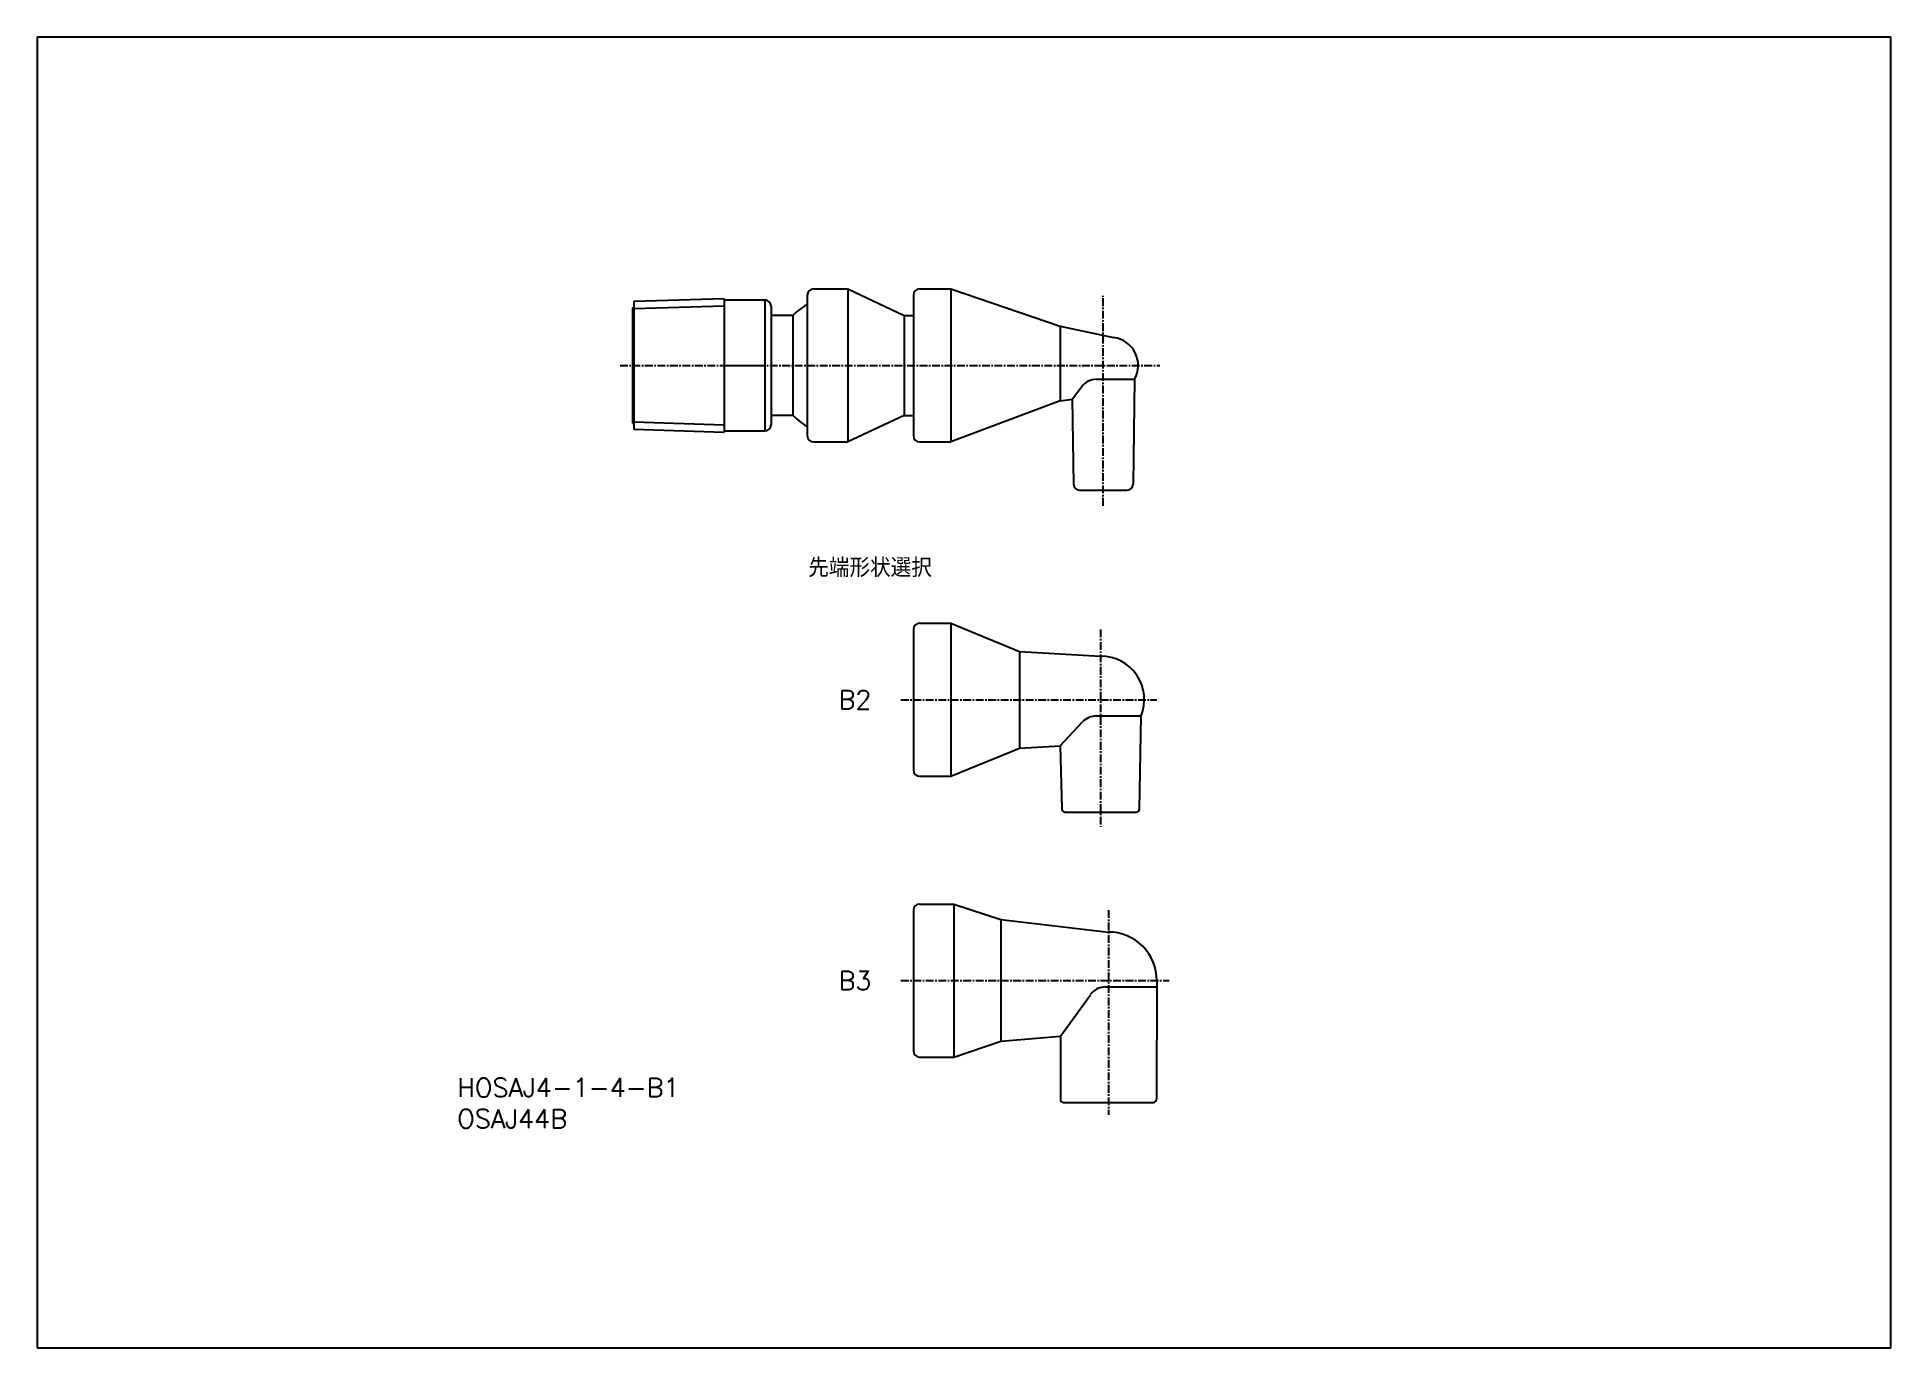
# Model space of a CAD drawing. Extents: x 0 to 297, y 0 to 210.
import ezdxf
from ezdxf.enums import TextEntityAlignment as Align

# ---------------------------------------------------------------- set-up
doc = ezdxf.new("R2010")
doc.units = 0
doc.linetypes.add('CENTER', pattern=[2, 1.25, -0.25, 0.25, -0.25])
doc.layers.get('0').update_dxf_attribs({"linetype": 'CONTINUOUS'})
doc.layers.get('DEFPOINTS').update_dxf_attribs({"linetype": 'CONTINUOUS'})
doc.layers.add('CENTER', color=1, linetype='CENTER')
doc.styles.get("Standard").update_dxf_attribs({"font": 'txt.shx', "bigfont": 'extfont.shx'})

msp = doc.modelspace()

# ---------------------------------------------------------------- linework, layer by layer
at = {"color": 7, "linetype": 'CONTINUOUS'}
for p, q in [((124.39, 169.65), (129.89, 169.65)), ((129.89, 169.65), (138.89, 165.4)), ((129.89, 169.65), (129.89, 145.15)), ((141.39, 169.65), (146.39, 169.65)), ((146.39, 169.65), (146.39, 145.15)), ((146.39, 169.65), (163.89, 163.71)), ((95.39, 166.65), (95.59, 166.65)), ((95.39, 166.65), (95.39, 148.15)), ((110.09, 168.08), (95.59, 167.62)), ((95.59, 167.62), (95.59, 147.18)), ((110.09, 168.08), (110.09, 146.72)), ((110.09, 167.9), (116.59, 167.9)), ((110.09, 167.88), (110.09, 146.92)), ((110.09, 167.8), (110.09, 147)), ((116.59, 167.9), (116.59, 146.9)), ((117.59, 166.9), (117.59, 147.9)), ((123.39, 168.65), (123.39, 146.15)), ((123.39, 167.21), (123.39, 147.59)), ((140.39, 168.65), (140.39, 146.15)), ((121.09, 165.4), (117.59, 165.4)), ((121.09, 165.4), (121.09, 149.4)), ((138.89, 165.4), (140.39, 165.4)), ((138.89, 165.4), (138.89, 149.4)), ((140.39, 165.4), (140.39, 149.4)), ((163.89, 163.71), (163.89, 151.71)), ((163.89, 163.71), (172.46, 161.87)), ((110.09, 157.4), (116.59, 157.4)), ((169.74, 155.18), (175.81, 155.18)), ((175.81, 155.18), (175.58, 138.39)), ((163.89, 151.71), (146.39, 145.15)), ((163.89, 151.71), (165.81, 152)), ((165.81, 152), (167.36, 154.01)), ((165.81, 152), (166.05, 138.38)), ((121.09, 149.4), (117.59, 149.4)), ((138.89, 149.4), (129.89, 145.15)), ((138.89, 149.4), (140.39, 149.4)), ((95.39, 148.15), (95.59, 148.15)), ((95.59, 147.18), (110.09, 146.72)), ((110.09, 146.9), (116.59, 146.9)), ((124.39, 145.15), (129.89, 145.15)), ((141.39, 145.15), (146.39, 145.15)), ((167.05, 137.4), (174.58, 137.4)), ((141.39, 116.09), (146.39, 116.09)), ((146.39, 116.09), (146.39, 91.59)), ((146.39, 116.09), (157.39, 111.59)), ((140.39, 115.09), (140.39, 92.59)), ((140.39, 111.84), (140.39, 95.84)), ((157.39, 111.59), (170.39, 110.84)), ((157.39, 111.59), (157.39, 96.09)), ((169.68, 101.24), (176.89, 101.24)), ((176.6, 86.33), (176.89, 101.24)), ((163.9, 96.46), (167.5, 100.29)), ((146.39, 91.59), (157.39, 96.09)), ((157.39, 96.09), (163.9, 96.46)), ((163.9, 96.46), (164.17, 86.32)), ((141.39, 91.59), (146.39, 91.59)), ((164.67, 85.84), (176.1, 85.84)), ((140.39, 70.09), (140.39, 47.59)), ((141.39, 71.09), (146.89, 71.09)), ((146.89, 71.09), (146.89, 46.59)), ((146.89, 71.09), (154.39, 68.63)), ((154.39, 68.63), (171.64, 66.63)), ((154.39, 68.63), (154.39, 49.13)), ((163.94, 49.94), (168.74, 56.59)), ((171.17, 57.84), (179.38, 57.84)), ((179.39, 58.88), (179.34, 39.84)), ((146.89, 46.59), (154.39, 49.13)), ((154.39, 49.13), (163.94, 49.94)), ((163.94, 49.94), (163.94, 39.84)), ((141.39, 46.59), (146.89, 46.59)), ((164.44, 39.34), (178.84, 39.34))]:
    msp.add_line(p, q, dxfattribs=at)
at = {"color": 3, "linetype": 'CONTINUOUS'}
for p, q in [((110.09, 166.91), (95.59, 166.46)), ((95.59, 148.34), (110.09, 147.89))]:
    msp.add_line(p, q, dxfattribs=at)
at = {"color": 7, "linetype": 'CONTINUOUS'}
for centre, radius, start, end in [((124.39, 168.65), 1, 90, 180), ((141.39, 168.65), 1, 90, 180), ((116.59, 166.9), 1, 0, 90), ((129.24, 157.4), 11.42, 120.8328, 135.5503), ((171.89, 157.4), 4.51, 330.5019, 82.6805), ((169.74, 152.18), 3, 90, 142.4616), ((129.24, 157.4), 11.42, 224.4497, 239.1672), ((116.59, 147.9), 1, 270, 0), ((124.39, 146.15), 1, 180, 270), ((141.39, 146.15), 1, 180, 270), ((167.05, 138.4), 1, 180.9813, 270), ((174.58, 138.4), 1, 270, 359.1944), ((141.39, 115.09), 1, 90, 180), ((170.39, 103.84), 7, 338.2132, 90), ((169.68, 98.24), 3, 90, 136.7747), ((141.39, 92.59), 1, 180, 270), ((164.67, 86.34), 0.5, 181.5591, 270), ((176.1, 86.34), 0.5, 270, 358.8841), ((141.39, 70.09), 1, 90, 180), ((171.64, 58.88), 7.75, 359.7062, 90), ((171.17, 54.84), 3, 90, 144.1737), ((141.39, 47.59), 1, 180, 270), ((164.44, 39.84), 0.5, 180, 270), ((178.84, 39.84), 0.5, 270, 0)]:
    msp.add_arc(centre, radius, start, end, dxfattribs=at)
at = {"layer": 'CENTER', "color": 1, "linetype": 'CENTER'}
for p, q in [((170.81, 134.91), (170.81, 168.54)), ((93.39, 157.4), (179.89, 157.4)), ((138.39, 103.84), (179.39, 103.84)), ((138.39, 58.84), (181.39, 58.84))]:
    msp.add_line(p, q, dxfattribs=at)
at = {"layer": 'CENTER', "color": 1}
msp.add_line((170.39, 115.09), (170.39, 83.48), dxfattribs=at)
at = {"layer": 'CENTER'}
msp.add_line((171.64, 70.13), (171.64, 37.34), dxfattribs=at)
at = {"layer": 'DEFPOINTS', "color": 7, "linetype": 'CONTINUOUS'}
msp.add_lwpolyline([(0, 0), (297, 0), (297, 210), (0, 210)], close=True, dxfattribs=at)

# ---------------------------------------------------------------- texts
at = {"color": 7, "linetype": 'CONTINUOUS'}
for s, p in [('先端形状選択', (123.55, 124.99)), ('B2', (128.39, 103.84)), ('B3', (128.39, 58.84)), ('HOSAJ4-1-4-B1', (67.3, 41.71)), ('OSAJ44B', (67.3, 36.71))]:
    msp.add_text(s, height=3, dxfattribs=at).set_placement(p, align=Align.MIDDLE_LEFT)

doc.saveas('drawing.dxf')
